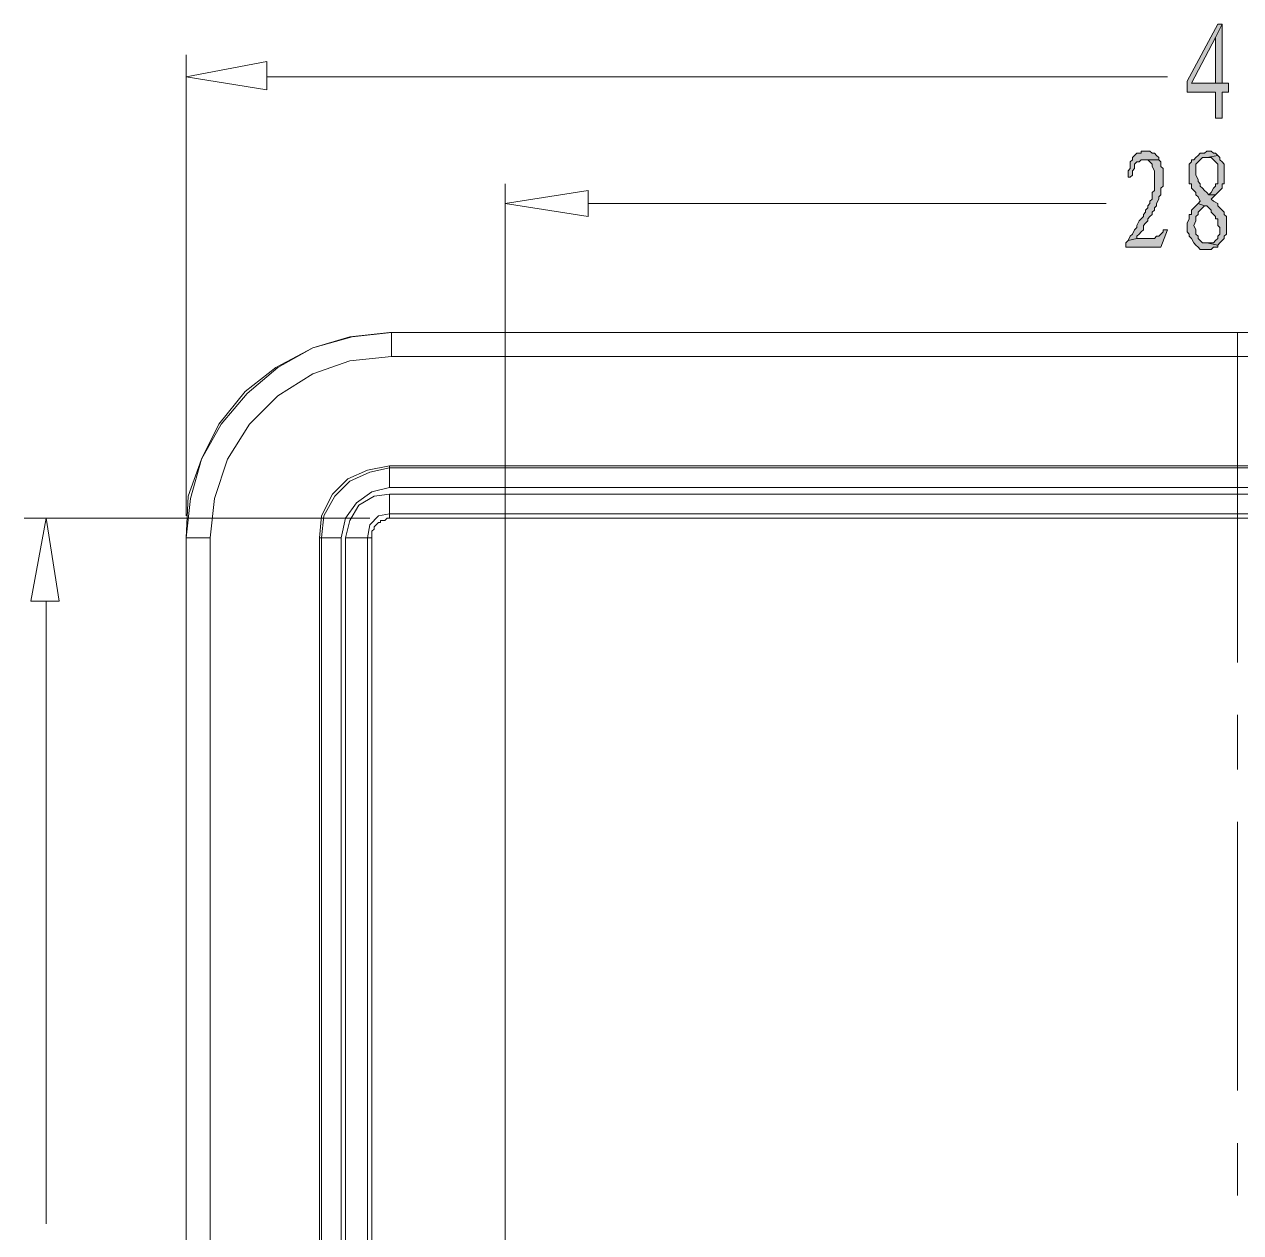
# Model space of a CAD drawing. Header units: millimetres. Extents: x 15 to 196, y 29 to 258.
# Drawn here: x 146.34 to 169.9, y 98.3 to 121.71 of the extents above; entities that cross this region are included whole.
import ezdxf

# ---------------------------------------------------------------- set-up
doc = ezdxf.new("R2010")
doc.units = ezdxf.units.MM

msp = doc.modelspace()

# ---------------------------------------------------------------- hatches: boundary and pattern name
at = {"true_color": 0xdda500}
h = msp.add_hatch(color=42, dxfattribs=at)
h.dxf.hatch_style = 2
h.paths.add_polyline_path([(169.537239, 121.705511), (169.452572, 121.705511), (168.859906, 120.604844), (168.859906, 120.393178), (169.410239, 120.393178), (169.410239, 119.884825), (169.537239, 119.884825), (169.537239, 120.393178), (169.664239, 120.393178), (169.664239, 120.562511), (169.537239, 120.562511), (168.944572, 120.562511), (169.410239, 121.451511)])
h = msp.add_hatch(color=42, dxfattribs=at)
h.dxf.hatch_style = 2
h.paths.add_polyline_path([(169.537239, 121.705511), (169.410239, 121.451511), (169.410239, 120.562511), (168.944572, 120.562511), (169.537239, 120.562511)])
h = msp.add_hatch(color=42, dxfattribs=at)
h.dxf.hatch_style = 2
h.paths.add_polyline_path([(168.097906, 119.250178), (168.013239, 119.250178), (167.970906, 119.250178), (167.970906, 119.207844), (167.928572, 119.207844), (167.886239, 119.207844), (167.843906, 119.165511), (167.801572, 119.122825), (167.801572, 119.080492), (167.759239, 119.038511), (167.759239, 118.996178), (167.759239, 118.911511), (167.716906, 118.868825), (167.716906, 118.784511), (167.716906, 118.742178), (167.759239, 118.742178), (167.801572, 118.784511), (167.801572, 118.826492), (167.801572, 118.868825), (167.843906, 118.911511), (167.843906, 118.953844), (167.843906, 118.996178), (167.886239, 119.038511), (167.928572, 119.038511), (167.970906, 119.080492), (168.013239, 119.080492), (168.309572, 119.080492), (168.309572, 119.122825), (168.267239, 119.165511), (168.224906, 119.207844), (168.182572, 119.207844), (168.140239, 119.250178)])
h = msp.add_hatch(color=42, dxfattribs=at)
h.dxf.hatch_style = 2
h.paths.add_polyline_path([(169.240906, 119.250178), (169.198572, 119.207844), (169.156239, 119.207844), (169.113906, 119.207844), (169.071572, 119.165511), (169.029239, 119.122825), (168.986906, 119.080492), (168.944572, 119.080492), (168.944572, 119.038511), (168.902239, 118.996178), (168.902239, 118.953844), (168.902239, 118.868825), (168.902239, 118.826492), (168.902239, 118.784511), (168.902239, 118.742178), (168.902239, 118.657511), (168.902239, 118.614825), (168.944572, 118.614825), (168.944572, 118.572492), (168.944572, 118.530511), (168.986906, 118.488178), (169.029239, 118.445844), (169.029239, 118.403511), (169.071572, 118.361178), (169.113906, 118.276511), (169.071572, 118.234178), (169.198572, 118.191844), (169.240906, 118.191844), (169.283239, 118.149511), (169.325572, 118.107178), (169.325572, 118.064492), (169.367906, 118.022158), (169.410239, 117.980178), (169.410239, 117.937844), (169.452572, 117.937844), (169.452572, 117.853178), (169.452572, 117.810492), (169.494906, 117.768158), (169.494906, 117.726178), (169.494906, 117.641511), (169.452572, 117.599178), (169.452572, 117.556492), (169.410239, 117.514158), (169.367906, 117.472178), (169.325572, 117.472178), (169.283239, 117.472178), (169.240906, 117.472178), (169.452572, 117.429844), (169.494906, 117.472178), (169.537239, 117.514158), (169.579572, 117.556492), (169.579572, 117.599178), (169.621906, 117.641511), (169.621906, 117.683844), (169.621906, 117.768158), (169.621906, 117.810492), (169.621906, 117.853178), (169.621906, 117.937844), (169.621906, 117.980178), (169.579572, 118.022158), (169.579572, 118.064492), (169.537239, 118.107178), (169.494906, 118.149511), (169.452572, 118.191844), (169.452572, 118.234178), (169.367906, 118.276511), (169.325572, 118.318492), (169.367906, 118.361178), (169.410239, 118.403511), (169.283239, 118.403511), (169.240906, 118.445844), (169.198572, 118.488178), (169.156239, 118.530511), (169.113906, 118.572492), (169.113906, 118.614825), (169.071572, 118.657511), (169.071572, 118.699844), (169.029239, 118.784511), (169.029239, 118.826492), (169.029239, 118.868825), (169.029239, 118.911511), (169.029239, 118.996178), (169.071572, 119.038511), (169.113906, 119.080492), (169.156239, 119.122825), (169.198572, 119.122825), (169.240906, 119.122825), (169.452572, 119.165511), (169.410239, 119.207844), (169.367906, 119.207844), (169.325572, 119.250178), (169.283239, 119.250178)])
h = msp.add_hatch(color=42, dxfattribs=at)
h.dxf.hatch_style = 2
h.paths.add_polyline_path([(168.309572, 119.080492), (168.013239, 119.080492), (168.055572, 119.080492), (168.097906, 119.080492), (168.140239, 119.038511), (168.182572, 118.996178), (168.182572, 118.953844), (168.224906, 118.868825), (168.224906, 118.826492), (168.224906, 118.784511), (168.224906, 118.742178), (168.224906, 118.657511), (168.224906, 118.572492), (168.224906, 118.530511), (168.224906, 118.488178), (168.182572, 118.445844), (168.182572, 118.361178), (168.182572, 118.318492), (168.140239, 118.276511), (168.140239, 118.234178), (168.097906, 118.191844), (168.097906, 118.149511), (168.055572, 118.107178), (168.055572, 118.064492), (168.013239, 118.022158), (168.013239, 117.980178), (167.970906, 117.937844), (167.928572, 117.895511), (167.886239, 117.810492), (167.886239, 117.768158), (167.843906, 117.726178), (167.801572, 117.641511), (167.759239, 117.599178), (167.716906, 117.514158), (167.886239, 117.556492), (167.886239, 117.599178), (167.928572, 117.641511), (167.970906, 117.683844), (168.013239, 117.726178), (168.013239, 117.810492), (168.055572, 117.853178), (168.097906, 117.895511), (168.097906, 117.937844), (168.140239, 117.980178), (168.182572, 118.022158), (168.182572, 118.064492), (168.224906, 118.107178), (168.224906, 118.149511), (168.267239, 118.191844), (168.267239, 118.234178), (168.309572, 118.318492), (168.309572, 118.361178), (168.351906, 118.403511), (168.351906, 118.445844), (168.351906, 118.530511), (168.394239, 118.572492), (168.394239, 118.614825), (168.394239, 118.657511), (168.394239, 118.699844), (168.394239, 118.784511), (168.394239, 118.826492), (168.394239, 118.911511), (168.351906, 118.953844), (168.351906, 118.996178), (168.351906, 119.038511)])
h = msp.add_hatch(color=42, dxfattribs=at)
h.dxf.hatch_style = 2
h.paths.add_polyline_path([(169.452572, 119.165511), (169.240906, 119.122825), (169.283239, 119.122825), (169.325572, 119.122825), (169.367906, 119.080492), (169.410239, 119.038511), (169.452572, 118.996178), (169.452572, 118.953844), (169.452572, 118.911511), (169.452572, 118.868825), (169.452572, 118.826492), (169.452572, 118.742178), (169.452572, 118.699844), (169.452572, 118.657511), (169.452572, 118.614825), (169.410239, 118.614825), (169.410239, 118.572492), (169.367906, 118.530511), (169.325572, 118.445844), (169.283239, 118.403511), (169.410239, 118.403511), (169.452572, 118.445844), (169.494906, 118.488178), (169.537239, 118.530511), (169.537239, 118.572492), (169.537239, 118.614825), (169.579572, 118.614825), (169.579572, 118.657511), (169.579572, 118.742178), (169.579572, 118.784511), (169.579572, 118.826492), (169.579572, 118.868825), (169.579572, 118.911511), (169.579572, 118.953844), (169.579572, 118.996178), (169.537239, 119.038511), (169.494906, 119.080492), (169.494906, 119.122825)])
h = msp.add_hatch(color=42, dxfattribs=at)
h.dxf.hatch_style = 2
h.paths.add_polyline_path([(169.071572, 118.234178), (169.029239, 118.191844), (168.986906, 118.149511), (168.944572, 118.107178), (168.944572, 118.064492), (168.944572, 118.022158), (168.902239, 118.022158), (168.902239, 117.980178), (168.902239, 117.937844), (168.859906, 117.853178), (168.859906, 117.810492), (168.859906, 117.768158), (168.859906, 117.726178), (168.859906, 117.683844), (168.902239, 117.641511), (168.902239, 117.599178), (168.944572, 117.556492), (168.986906, 117.472178), (169.029239, 117.429844), (169.071572, 117.387511), (169.113906, 117.345178), (169.156239, 117.345178), (169.240906, 117.345178), (169.325572, 117.345178), (169.367906, 117.387511), (169.410239, 117.387511), (169.452572, 117.387511), (169.452572, 117.429844), (169.240906, 117.472178), (169.198572, 117.472178), (169.156239, 117.472178), (169.113906, 117.514158), (169.071572, 117.556492), (169.071572, 117.599178), (169.029239, 117.641511), (169.029239, 117.683844), (169.029239, 117.726178), (168.986906, 117.810492), (169.029239, 117.895511), (169.029239, 117.937844), (169.029239, 117.980178), (169.071572, 118.022158), (169.071572, 118.064492), (169.113906, 118.107178), (169.156239, 118.149511), (169.198572, 118.191844)])
h = msp.add_hatch(color=42, dxfattribs=at)
h.dxf.hatch_style = 2
h.paths.add_polyline_path([(168.478906, 117.726178), (168.394239, 117.726178), (168.394239, 117.683844), (168.351906, 117.641511), (168.309572, 117.599178), (168.267239, 117.599178), (168.224906, 117.556492), (167.886239, 117.556492), (167.716906, 117.514158), (167.674572, 117.472178), (167.674572, 117.387511), (168.351906, 117.387511)])

# ---------------------------------------------------------------- linework, layer by layer
at = {"color": 42, "lineweight": 0, "true_color": 0xdda500}
for points in [[(169.537239, 121.705511), (169.452572, 121.705511), (168.859906, 120.604844), (168.859906, 120.393178), (169.410239, 120.393178), (169.410239, 119.884825), (169.537239, 119.884825), (169.537239, 120.393178), (169.664239, 120.393178), (169.664239, 120.562511), (169.537239, 120.562511), (168.944572, 120.562511), (169.410239, 121.451511)], [(169.537239, 121.705511), (169.410239, 121.451511), (169.410239, 120.562511), (168.944572, 120.562511), (169.537239, 120.562511)], [(168.097906, 119.250178), (168.013239, 119.250178), (167.970906, 119.250178), (167.970906, 119.207844), (167.928572, 119.207844), (167.886239, 119.207844), (167.843906, 119.165511), (167.801572, 119.122825), (167.801572, 119.080492), (167.759239, 119.038511), (167.759239, 118.996178), (167.759239, 118.911511), (167.716906, 118.868825), (167.716906, 118.784511), (167.716906, 118.742178), (167.759239, 118.742178), (167.801572, 118.784511), (167.801572, 118.826492), (167.801572, 118.868825), (167.843906, 118.911511), (167.843906, 118.953844), (167.843906, 118.996178), (167.886239, 119.038511), (167.928572, 119.038511), (167.970906, 119.080492), (168.013239, 119.080492), (168.309572, 119.080492), (168.309572, 119.122825), (168.267239, 119.165511), (168.224906, 119.207844), (168.182572, 119.207844), (168.140239, 119.250178)], [(169.240906, 119.250178), (169.198572, 119.207844), (169.156239, 119.207844), (169.113906, 119.207844), (169.071572, 119.165511), (169.029239, 119.122825), (168.986906, 119.080492), (168.944572, 119.080492), (168.944572, 119.038511), (168.902239, 118.996178), (168.902239, 118.953844), (168.902239, 118.868825), (168.902239, 118.826492), (168.902239, 118.784511), (168.902239, 118.742178), (168.902239, 118.657511), (168.902239, 118.614825), (168.944572, 118.614825), (168.944572, 118.572492), (168.944572, 118.530511), (168.986906, 118.488178), (169.029239, 118.445844), (169.029239, 118.403511), (169.071572, 118.361178), (169.113906, 118.276511), (169.071572, 118.234178), (169.198572, 118.191844), (169.240906, 118.191844), (169.283239, 118.149511), (169.325572, 118.107178), (169.325572, 118.064492), (169.367906, 118.022158), (169.410239, 117.980178), (169.410239, 117.937844), (169.452572, 117.937844), (169.452572, 117.853178), (169.452572, 117.810492), (169.494906, 117.768158), (169.494906, 117.726178), (169.494906, 117.641511), (169.452572, 117.599178), (169.452572, 117.556492), (169.410239, 117.514158), (169.367906, 117.472178), (169.325572, 117.472178), (169.283239, 117.472178), (169.240906, 117.472178), (169.452572, 117.429844), (169.494906, 117.472178), (169.537239, 117.514158), (169.579572, 117.556492), (169.579572, 117.599178), (169.621906, 117.641511), (169.621906, 117.683844), (169.621906, 117.768158), (169.621906, 117.810492), (169.621906, 117.853178), (169.621906, 117.937844), (169.621906, 117.980178), (169.579572, 118.022158), (169.579572, 118.064492), (169.537239, 118.107178), (169.494906, 118.149511), (169.452572, 118.191844), (169.452572, 118.234178), (169.367906, 118.276511), (169.325572, 118.318492), (169.367906, 118.361178), (169.410239, 118.403511), (169.283239, 118.403511), (169.240906, 118.445844), (169.198572, 118.488178), (169.156239, 118.530511), (169.113906, 118.572492), (169.113906, 118.614825), (169.071572, 118.657511), (169.071572, 118.699844), (169.029239, 118.784511), (169.029239, 118.826492), (169.029239, 118.868825), (169.029239, 118.911511), (169.029239, 118.996178), (169.071572, 119.038511), (169.113906, 119.080492), (169.156239, 119.122825), (169.198572, 119.122825), (169.240906, 119.122825), (169.452572, 119.165511), (169.410239, 119.207844), (169.367906, 119.207844), (169.325572, 119.250178), (169.283239, 119.250178)], [(168.309572, 119.080492), (168.013239, 119.080492), (168.055572, 119.080492), (168.097906, 119.080492), (168.140239, 119.038511), (168.182572, 118.996178), (168.182572, 118.953844), (168.224906, 118.868825), (168.224906, 118.826492), (168.224906, 118.784511), (168.224906, 118.742178), (168.224906, 118.657511), (168.224906, 118.572492), (168.224906, 118.530511), (168.224906, 118.488178), (168.182572, 118.445844), (168.182572, 118.361178), (168.182572, 118.318492), (168.140239, 118.276511), (168.140239, 118.234178), (168.097906, 118.191844), (168.097906, 118.149511), (168.055572, 118.107178), (168.055572, 118.064492), (168.013239, 118.022158), (168.013239, 117.980178), (167.970906, 117.937844), (167.928572, 117.895511), (167.886239, 117.810492), (167.886239, 117.768158), (167.843906, 117.726178), (167.801572, 117.641511), (167.759239, 117.599178), (167.716906, 117.514158), (167.886239, 117.556492), (167.886239, 117.599178), (167.928572, 117.641511), (167.970906, 117.683844), (168.013239, 117.726178), (168.013239, 117.810492), (168.055572, 117.853178), (168.097906, 117.895511), (168.097906, 117.937844), (168.140239, 117.980178), (168.182572, 118.022158), (168.182572, 118.064492), (168.224906, 118.107178), (168.224906, 118.149511), (168.267239, 118.191844), (168.267239, 118.234178), (168.309572, 118.318492), (168.309572, 118.361178), (168.351906, 118.403511), (168.351906, 118.445844), (168.351906, 118.530511), (168.394239, 118.572492), (168.394239, 118.614825), (168.394239, 118.657511), (168.394239, 118.699844), (168.394239, 118.784511), (168.394239, 118.826492), (168.394239, 118.911511), (168.351906, 118.953844), (168.351906, 118.996178), (168.351906, 119.038511)], [(169.452572, 119.165511), (169.240906, 119.122825), (169.283239, 119.122825), (169.325572, 119.122825), (169.367906, 119.080492), (169.410239, 119.038511), (169.452572, 118.996178), (169.452572, 118.953844), (169.452572, 118.911511), (169.452572, 118.868825), (169.452572, 118.826492), (169.452572, 118.742178), (169.452572, 118.699844), (169.452572, 118.657511), (169.452572, 118.614825), (169.410239, 118.614825), (169.410239, 118.572492), (169.367906, 118.530511), (169.325572, 118.445844), (169.283239, 118.403511), (169.410239, 118.403511), (169.452572, 118.445844), (169.494906, 118.488178), (169.537239, 118.530511), (169.537239, 118.572492), (169.537239, 118.614825), (169.579572, 118.614825), (169.579572, 118.657511), (169.579572, 118.742178), (169.579572, 118.784511), (169.579572, 118.826492), (169.579572, 118.868825), (169.579572, 118.911511), (169.579572, 118.953844), (169.579572, 118.996178), (169.537239, 119.038511), (169.494906, 119.080492), (169.494906, 119.122825)], [(169.071572, 118.234178), (169.029239, 118.191844), (168.986906, 118.149511), (168.944572, 118.107178), (168.944572, 118.064492), (168.944572, 118.022158), (168.902239, 118.022158), (168.902239, 117.980178), (168.902239, 117.937844), (168.859906, 117.853178), (168.859906, 117.810492), (168.859906, 117.768158), (168.859906, 117.726178), (168.859906, 117.683844), (168.902239, 117.641511), (168.902239, 117.599178), (168.944572, 117.556492), (168.986906, 117.472178), (169.029239, 117.429844), (169.071572, 117.387511), (169.113906, 117.345178), (169.156239, 117.345178), (169.240906, 117.345178), (169.325572, 117.345178), (169.367906, 117.387511), (169.410239, 117.387511), (169.452572, 117.387511), (169.452572, 117.429844), (169.240906, 117.472178), (169.198572, 117.472178), (169.156239, 117.472178), (169.113906, 117.514158), (169.071572, 117.556492), (169.071572, 117.599178), (169.029239, 117.641511), (169.029239, 117.683844), (169.029239, 117.726178), (168.986906, 117.810492), (169.029239, 117.895511), (169.029239, 117.937844), (169.029239, 117.980178), (169.071572, 118.022158), (169.071572, 118.064492), (169.113906, 118.107178), (169.156239, 118.149511), (169.198572, 118.191844)], [(168.478906, 117.726178), (168.394239, 117.726178), (168.394239, 117.683844), (168.351906, 117.641511), (168.309572, 117.599178), (168.267239, 117.599178), (168.224906, 117.556492), (167.886239, 117.556492), (167.716906, 117.514158), (167.674572, 117.472178), (167.674572, 117.387511), (168.351906, 117.387511)]]:
    msp.add_lwpolyline(points, close=True, dxfattribs=at)
at = {"color": 131, "lineweight": 0, "true_color": 0x7fffff}
for points in [[(149.471239, 112.180511), (149.471239, 121.112844)], [(155.651906, 84.409492), (155.651906, 118.614825)], [(153.027239, 112.138178), (146.338572, 112.138178)]]:
    msp.add_lwpolyline(points, dxfattribs=at)
at = {"color": 3, "lineweight": 0, "true_color": 0x00ff00}
for points in [[(151.037572, 120.435158), (149.471239, 120.689158), (151.037572, 120.985492)], [(157.260572, 117.980178), (155.651906, 118.234178), (157.260572, 118.488178)], [(146.465572, 110.529511), (146.761906, 112.138178), (147.015906, 110.529511)]]:
    msp.add_lwpolyline(points, close=True, dxfattribs=at)
for points in [[(151.037572, 120.689158), (168.478906, 120.689158)], [(157.260572, 118.234178), (167.293572, 118.234178)], [(146.761906, 110.529511), (146.761906, 98.464158)]]:
    msp.add_lwpolyline(points, dxfattribs=at)
at = {"color": 7, "lineweight": 0}
for points in [[(153.408239, 115.736511), (152.646239, 115.651492), (151.926572, 115.439825), (151.206906, 115.059178), (150.614239, 114.593158), (150.106239, 113.958511), (149.767572, 113.280825), (149.513572, 112.561511), (149.471239, 111.757178)], [(153.450572, 115.736511), (152.688572, 115.651492), (151.926572, 115.439825), (151.249239, 115.059178), (150.656572, 114.551178), (150.148572, 113.958511), (149.767572, 113.280825), (149.555906, 112.518825), (149.471239, 111.757178)], [(153.408239, 115.736511), (186.216572, 115.736511)], [(153.450572, 115.736511), (153.408239, 115.736511)], [(186.174239, 115.736511), (153.450572, 115.736511)], [(153.450572, 115.270844), (153.450572, 115.736511)], [(153.450572, 115.270844), (152.646239, 115.186178), (151.926572, 114.932178), (151.249239, 114.508844), (150.698906, 113.958511), (150.275572, 113.280825), (150.021572, 112.518825), (149.936906, 111.757178)], [(186.174239, 115.270844), (153.450572, 115.270844)], [(153.408239, 113.154178), (152.984906, 113.069511), (152.603906, 112.900178), (152.307572, 112.603844), (152.095906, 112.180511), (152.053572, 111.757178)], [(153.408239, 113.111844), (153.027239, 113.026825), (152.646239, 112.857844), (152.349906, 112.561511), (152.138239, 112.180511), (152.095906, 111.757178)], [(153.408239, 113.154178), (186.216572, 113.154178)], [(153.408239, 113.154178), (153.408239, 112.730492)], [(186.216572, 113.111844), (153.408239, 113.111844)], [(153.408239, 112.730492), (153.069572, 112.646178), (152.773239, 112.434511), (152.561572, 112.138178), (152.476906, 111.757178)], [(186.216572, 112.730492), (153.408239, 112.730492)], [(153.408239, 112.603844), (153.111906, 112.561511), (152.815572, 112.392178), (152.646239, 112.095844), (152.561572, 111.757178)], [(153.408239, 112.603844), (186.216572, 112.603844)], [(153.408239, 112.603844), (153.408239, 112.138178)], [(153.408239, 112.222492), (153.196572, 112.180511), (153.027239, 112.011178), (152.984906, 111.757178)], [(153.408239, 112.222492), (186.216572, 112.222492)], [(153.408239, 112.138178), (153.365906, 112.138178), (153.323572, 112.095844), (153.281239, 112.095844), (153.238906, 112.095844), (153.238906, 112.053511), (153.196572, 112.053511), (153.154239, 112.011178), (153.111906, 111.968492), (153.111906, 111.926511), (153.069572, 111.884178), (153.069572, 111.841844), (153.069572, 111.799511), (153.069572, 111.757178)], [(186.216572, 112.138178), (153.408239, 112.138178)], [(149.936906, 111.757178), (149.471239, 111.757178)], [(149.471239, 111.757178), (149.513572, 111.757178)], [(149.936906, 111.757178), (149.936906, 78.990825)], [(152.053572, 78.990825), (152.053572, 111.757178)], [(152.053572, 111.757178), (152.476906, 111.757178)], [(152.095906, 111.757178), (152.095906, 78.990825)], [(152.476906, 111.757178), (152.476906, 78.990825)], [(152.561572, 78.990825), (152.561572, 111.757178)], [(152.561572, 111.757178), (153.069572, 111.757178)], [(152.984906, 78.990825), (152.984906, 111.757178)], [(153.069572, 111.757178), (153.069572, 78.990825)]]:
    msp.add_lwpolyline(points, dxfattribs=at)
at = {"color": 1, "lineweight": 0, "true_color": 0xff0000}
for points in [[(169.833572, 109.343825), (169.833572, 115.736511)], [(169.833572, 107.269844), (169.833572, 108.328178)], [(169.833572, 101.046844), (169.833572, 106.253844)], [(169.833572, 99.014492), (169.833572, 100.030492)]]:
    msp.add_lwpolyline(points, dxfattribs=at)
at = {"color": 7, "lineweight": 0}
msp.add_lwpolyline([(149.471239, 78.990825), (149.471239, 111.757178)], close=True, dxfattribs=at)

doc.saveas('drawing.dxf')
